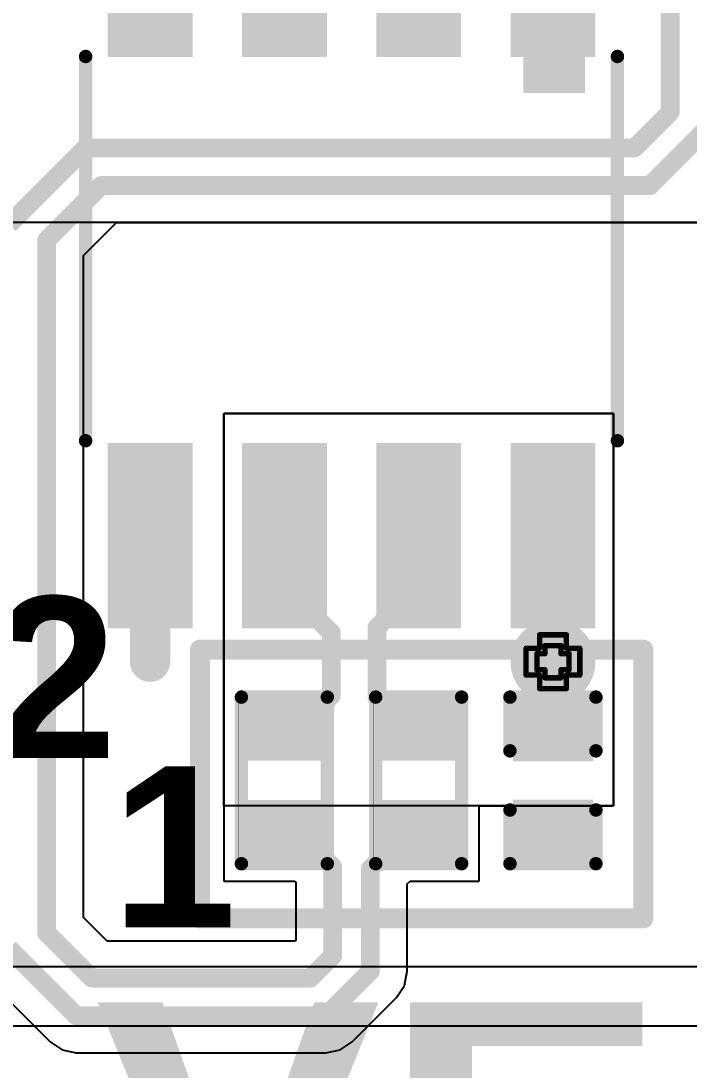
# Model space of a CAD drawing. Header units: inches. Extents: x -5 to 5258, y -4 to 5281.
# Drawn here: x 54.57 to 60.88, y 16.35 to 26.26 of the extents above; entities that cross this region are included whole.
import ezdxf

# ---------------------------------------------------------------- set-up
doc = ezdxf.new("R2010")
doc.units = ezdxf.units.IN
for name, color, linetype in [('Bottom Layer', 5, 'Continuous'), ('Bottom Solder', 6, 'Continuous'), ('Drill Drawing', 1, 'Continuous'), ('Top Layer', 1, 'Continuous'), ('Top Overlay', 2, 'Continuous'), ('Top Paste', 8, 'Continuous'), ('Top Solder', 216, 'Continuous'), ('Via Holes', 16, 'Continuous')]:
    doc.layers.add(name, color=color, linetype=linetype)
doc.styles.add('Arial Black_Bold', font='', dxfattribs={"height": 0.2})
doc.styles.add('Arial_Bold', font='', dxfattribs={"height": 0.2})
doc.styles.get('Arial Black_Bold').set_extended_font_data('Arial Black', bold=True)
doc.styles.get('Arial_Bold').set_extended_font_data('Arial', bold=True)

# ---------------------------------------------------------------- blocks, each defined once
blk = doc.blocks.new('SOIC_8_0_154___3_90___W______10')
at = {"layer": 'Top Layer'}
for points in [[(-3.474999399999999, 1.6050006), (-3.474999399999999, 2.2049994), (-1.92499996, 2.2049994), (-1.92499996, 1.6050006)], [(1.92499996, 1.6050006), (1.92499996, 2.2049994), (3.474999399999999, 2.2049994), (3.474999399999999, 1.6050006)], [(-3.474999399999999, 0.3350005999999998), (-3.474999399999999, 0.9349993999999998), (-1.92499996, 0.9349994), (-1.92499996, 0.3350006000000001)], [(1.92499996, 0.3350005999999998), (1.92499996, 0.9349993999999998), (3.474999399999999, 0.9349994), (3.474999399999999, 0.3350006000000001)], [(-3.474999399999999, -0.9349994), (-3.474999399999999, -0.3350006000000001), (-1.92499996, -0.3350005999999998), (-1.92499996, -0.9349993999999998)], [(1.92499996, -0.9349994), (1.92499996, -0.3350006000000001), (3.474999399999999, -0.3350005999999998), (3.474999399999999, -0.9349993999999998)], [(-3.474999399999999, -2.2049994), (-3.474999399999999, -1.6050006), (-1.92499996, -1.6050006), (-1.92499996, -2.2049994)], [(1.92499996, -2.2049994), (1.92499996, -1.6050006), (3.474999399999999, -1.6050006), (3.474999399999999, -2.2049994)]]:
    blk.add_hatch(color=1, dxfattribs=at).paths.add_polyline_path(points)
at = {"layer": 'Top Overlay'}
blk.add_hatch(color=2, dxfattribs=at).paths.add_polyline_path([(-1.83820816, 1.62498024), (-1.48260816, 1.62498024), (-1.48260816, 2.20918024), (-1.83820816, 2.20918024)])
at = {"layer": 'Top Paste'}
for points in [[(-3.474999399999999, 1.6050006), (-3.474999399999999, 2.2049994), (-1.92499996, 2.2049994), (-1.92499996, 1.6050006)], [(1.92499996, 1.6050006), (1.92499996, 2.2049994), (3.474999399999999, 2.2049994), (3.474999399999999, 1.6050006)], [(-3.474999399999999, 0.3350005999999998), (-3.474999399999999, 0.9349993999999998), (-1.92499996, 0.9349994), (-1.92499996, 0.3350006000000001)], [(1.92499996, 0.3350005999999998), (1.92499996, 0.9349993999999998), (3.474999399999999, 0.9349994), (3.474999399999999, 0.3350006000000001)], [(-3.474999399999999, -0.9349994), (-3.474999399999999, -0.3350006000000001), (-1.92499996, -0.3350005999999998), (-1.92499996, -0.9349993999999998)], [(1.92499996, -0.9349994), (1.92499996, -0.3350006000000001), (3.474999399999999, -0.3350005999999998), (3.474999399999999, -0.9349993999999998)], [(-3.474999399999999, -2.2049994), (-3.474999399999999, -1.6050006), (-1.92499996, -1.6050006), (-1.92499996, -2.2049994)], [(1.92499996, -2.2049994), (1.92499996, -1.6050006), (3.474999399999999, -1.6050006), (3.474999399999999, -2.2049994)]]:
    blk.add_hatch(color=8, dxfattribs=at).paths.add_polyline_path(points)
at = {"layer": 'Top Solder'}
for points in [[(-3.5765994, 1.5034006), (-3.5765994, 2.3065994), (-1.82339996, 2.3065994), (-1.82339996, 1.5034006)], [(1.82339996, 1.5034006), (1.82339996, 2.3065994), (3.5765994, 2.3065994), (3.5765994, 1.5034006)], [(-3.5765994, 0.2334005999999998), (-3.5765994, 1.0365994), (-1.82339996, 1.0365994), (-1.82339996, 0.2334006000000002)], [(1.82339996, 0.2334005999999998), (1.82339996, 1.0365994), (3.5765994, 1.0365994), (3.5765994, 0.2334006000000002)], [(-3.5765994, -1.0365994), (-3.5765994, -0.2334006000000002), (-1.82339996, -0.2334005999999998), (-1.82339996, -1.0365994)], [(1.82339996, -1.0365994), (1.82339996, -0.2334006000000002), (3.5765994, -0.2334005999999998), (3.5765994, -1.0365994)], [(-3.5765994, -2.3065994), (-3.5765994, -1.5034006), (-1.82339996, -1.5034006), (-1.82339996, -2.3065994)], [(1.82339996, -2.3065994), (1.82339996, -1.5034006), (3.5765994, -1.5034006), (3.5765994, -2.3065994)]]:
    blk.add_hatch(color=216, dxfattribs=at).paths.add_polyline_path(points)
at = {"layer": 'Top Overlay', "const_width": 0.127}
for points in [[(1.8034, 2.5146), (-1.8288, 2.5146)], [(-3.66700054, 1.9304), (-3.79400308, 2.0574)], [(-3.79400054, 1.8034), (-3.79400308, 2.0574)], [(-3.79400054, 1.8034), (-3.66700054, 1.9304)], [(1.8034, -2.5146), (-1.8288, -2.5146)]]:
    blk.add_lwpolyline(points, dxfattribs=at)
at = {"layer": 'Top Overlay', "const_width": 0.0635}
for points in [[(-1.86055, 2.5146, 1), (-1.79705, 2.5146, 1)], [(1.77165, 2.5146, 1), (1.83515, 2.5146, 1)], [(-3.82575308, 2.0574, 1), (-3.76225308, 2.0574, 1)], [(-3.82575308, 2.0574, 1), (-3.76225308, 2.0574, 1)], [(-3.69875054, 1.9304, 1), (-3.63525054, 1.9304, 1)], [(-3.69875054, 1.9304, 1), (-3.63525054, 1.9304, 1)], [(-3.82575054, 1.8034, 1), (-3.76225054, 1.8034, 1)], [(-3.82575054, 1.8034, 1), (-3.76225054, 1.8034, 1)], [(-1.86055, -2.5146, 1), (-1.79705, -2.5146, 1)], [(1.77165, -2.5146, 1), (1.83515, -2.5146, 1)]]:
    blk.add_lwpolyline(points, format="xyb", close=True, dxfattribs=at)
blk = doc.blocks.new('R___0402_70')
at = {"layer": 'Top Layer'}
for points in [[(-0.6985, -0.3175), (-0.6985, 0.3174999999999999), (-0.2413000000000001, 0.3175), (-0.2412999999999999, -0.3174999999999999)], [(0.2413000000000001, -0.3175), (0.2412999999999999, 0.3174999999999999), (0.6985, 0.3175), (0.6985, -0.3174999999999999)]]:
    blk.add_hatch(color=1, dxfattribs=at).paths.add_polyline_path(points)
at = {"layer": 'Top Paste'}
for points in [[(-0.6985, -0.3175), (-0.6985, 0.3174999999999999), (-0.2413000000000001, 0.3175), (-0.2412999999999999, -0.3174999999999999)], [(0.2413000000000001, -0.3175), (0.2412999999999999, 0.3174999999999999), (0.6985, 0.3175), (0.6985, -0.3174999999999999)]]:
    blk.add_hatch(color=8, dxfattribs=at).paths.add_polyline_path(points)
at = {"layer": 'Top Solder'}
for points in [[(-0.75350116, -0.3725011600000001), (-0.75350116, 0.3725011599999999), (-0.18629884, 0.3725011600000001), (-0.1862988399999999, -0.3725011599999999)], [(0.18629884, -0.3725011600000001), (0.1862988399999999, 0.3725011599999999), (0.75350116, 0.3725011600000001), (0.75350116, -0.3725011599999999)]]:
    blk.add_hatch(color=216, dxfattribs=at).paths.add_polyline_path(points)
at = {"layer": 'Top Overlay'}
for points, const_width in [([(0.7874, 0.4064), (-0.7874, 0.4064)], 0.127), ([(-0.7874, -0.4064), (-0.7874, 0.4064)], 0.127), ([(0.7874, -0.4064), (0.7874, 0.4064)], 0.127), ([(0.7874, -0.4064), (-0.7874, -0.4064)], 0.127), ([(0.8128, -0.4318), (-0.8128, -0.4318)], 0.0032258)]:
    blk.add_lwpolyline(points, dxfattribs=dict(at, const_width=const_width))
for points, const_width in [([(-0.8191499999999999, 0.4064, 1), (-0.7556499999999999, 0.4064, 1)], 0.0635), ([(-0.8191499999999999, 0.4064, 1), (-0.7556499999999999, 0.4064, 1)], 0.0635), ([(0.7556499999999999, 0.4064, 1), (0.8191499999999999, 0.4064, 1)], 0.0635), ([(0.7556499999999999, 0.4064, 1), (0.8191499999999999, 0.4064, 1)], 0.0635), ([(-0.8191499999999999, -0.4064, 1), (-0.7556499999999999, -0.4064, 1)], 0.0635), ([(-0.8191499999999999, -0.4064, 1), (-0.7556499999999999, -0.4064, 1)], 0.0635), ([(0.7556499999999999, -0.4064, 1), (0.8191499999999999, -0.4064, 1)], 0.0635), ([(0.7556499999999999, -0.4064, 1), (0.8191499999999999, -0.4064, 1)], 0.0635), ([(-0.81360518, -0.4318, 1), (-0.8119948199999999, -0.4318, 1)], 0.0016129), ([(0.8119948199999999, -0.4318, 1), (0.81360518, -0.4318, 1)], 0.0016129)]:
    blk.add_lwpolyline(points, format="xyb", close=True, dxfattribs=dict(at, const_width=const_width))
blk = doc.blocks.new('R___0402_71')
at = {"layer": 'Top Layer'}
for points in [[(-0.6985, -0.3175), (-0.6985, 0.3174999999999999), (-0.2413000000000001, 0.3175), (-0.2412999999999999, -0.3174999999999999)], [(0.2413000000000001, -0.3175), (0.2412999999999999, 0.3174999999999999), (0.6985, 0.3175), (0.6985, -0.3174999999999999)]]:
    blk.add_hatch(color=1, dxfattribs=at).paths.add_polyline_path(points)
at = {"layer": 'Top Paste'}
for points in [[(-0.6985, -0.3175), (-0.6985, 0.3174999999999999), (-0.2413000000000001, 0.3175), (-0.2412999999999999, -0.3174999999999999)], [(0.2413000000000001, -0.3175), (0.2412999999999999, 0.3174999999999999), (0.6985, 0.3175), (0.6985, -0.3174999999999999)]]:
    blk.add_hatch(color=8, dxfattribs=at).paths.add_polyline_path(points)
at = {"layer": 'Top Solder'}
for points in [[(-0.75350116, -0.3725011600000001), (-0.75350116, 0.3725011599999999), (-0.18629884, 0.3725011600000001), (-0.1862988399999999, -0.3725011599999999)], [(0.18629884, -0.3725011600000001), (0.1862988399999999, 0.3725011599999999), (0.75350116, 0.3725011600000001), (0.75350116, -0.3725011599999999)]]:
    blk.add_hatch(color=216, dxfattribs=at).paths.add_polyline_path(points)
at = {"layer": 'Top Overlay'}
for points, const_width in [([(0.7874, 0.4064), (-0.7874, 0.4064)], 0.127), ([(-0.7874, -0.4064), (-0.7874, 0.4064)], 0.127), ([(0.7874, -0.4064), (0.7874, 0.4064)], 0.127), ([(0.7874, -0.4064), (-0.7874, -0.4064)], 0.127), ([(0.8128, -0.4318), (-0.8128, -0.4318)], 0.0032258)]:
    blk.add_lwpolyline(points, dxfattribs=dict(at, const_width=const_width))
for points, const_width in [([(-0.8191499999999999, 0.4064, 1), (-0.7556499999999999, 0.4064, 1)], 0.0635), ([(-0.8191499999999999, 0.4064, 1), (-0.7556499999999999, 0.4064, 1)], 0.0635), ([(0.7556499999999999, 0.4064, 1), (0.8191499999999999, 0.4064, 1)], 0.0635), ([(0.7556499999999999, 0.4064, 1), (0.8191499999999999, 0.4064, 1)], 0.0635), ([(-0.8191499999999999, -0.4064, 1), (-0.7556499999999999, -0.4064, 1)], 0.0635), ([(-0.8191499999999999, -0.4064, 1), (-0.7556499999999999, -0.4064, 1)], 0.0635), ([(0.7556499999999999, -0.4064, 1), (0.8191499999999999, -0.4064, 1)], 0.0635), ([(0.7556499999999999, -0.4064, 1), (0.8191499999999999, -0.4064, 1)], 0.0635), ([(-0.81360518, -0.4318, 1), (-0.8119948199999999, -0.4318, 1)], 0.0016129), ([(0.8119948199999999, -0.4318, 1), (0.81360518, -0.4318, 1)], 0.0016129)]:
    blk.add_lwpolyline(points, format="xyb", close=True, dxfattribs=dict(at, const_width=const_width))
blk = doc.blocks.new('C___0402_150')
at = {"layer": 'Top Layer'}
for points in [[(-0.6985, -0.3175), (-0.6985, 0.3175), (-0.2412999999999999, 0.3175), (-0.2413, -0.3175)], [(0.2412999999999999, -0.3175), (0.2413, 0.3175), (0.6985, 0.3175), (0.6985, -0.3175)]]:
    blk.add_hatch(color=1, dxfattribs=at).paths.add_polyline_path(points)
at = {"layer": 'Top Paste'}
for points in [[(-0.6985, -0.3175), (-0.6985, 0.3175), (-0.2412999999999999, 0.3175), (-0.2413, -0.3175)], [(0.2412999999999999, -0.3175), (0.2413, 0.3175), (0.6985, 0.3175), (0.6985, -0.3175)]]:
    blk.add_hatch(color=8, dxfattribs=at).paths.add_polyline_path(points)
at = {"layer": 'Top Solder'}
for points in [[(-0.7584998799999999, -0.37749988), (-0.7584998799999999, 0.37749988), (-0.18130012, 0.37749988), (-0.18130012, -0.37749988)], [(0.18130012, -0.37749988), (0.18130012, 0.37749988), (0.7584998799999999, 0.37749988), (0.7584998799999999, -0.37749988)]]:
    blk.add_hatch(color=216, dxfattribs=at).paths.add_polyline_path(points)
at = {"layer": 'Top Overlay', "const_width": 0.127}
for points in [[(-0.7874, 0.4064), (-0.7874, -0.4064)], [(-0.7874, 0.4064), (-0.2794, 0.4064)], [(0.2794, 0.4064), (0.7874, 0.4064)], [(0.7874, 0.4064), (0.7874, -0.4064)], [(-0.7874, -0.4064), (-0.2794, -0.4064)], [(0.2794, -0.4064), (0.7874, -0.4064)]]:
    blk.add_lwpolyline(points, dxfattribs=at)
at = {"layer": 'Top Overlay', "const_width": 0.0635}
for points in [[(-0.8191499999999999, 0.4064, 1), (-0.7556499999999999, 0.4064, 1)], [(-0.8191499999999999, 0.4064, 1), (-0.7556499999999999, 0.4064, 1)], [(-0.31115, 0.4064, 1), (-0.24765, 0.4064, 1)], [(0.24765, 0.4064, 1), (0.31115, 0.4064, 1)], [(0.7556499999999999, 0.4064, 1), (0.8191499999999999, 0.4064, 1)], [(0.7556499999999999, 0.4064, 1), (0.8191499999999999, 0.4064, 1)], [(-0.8191499999999999, -0.4064, 1), (-0.7556499999999999, -0.4064, 1)], [(-0.8191499999999999, -0.4064, 1), (-0.7556499999999999, -0.4064, 1)], [(-0.31115, -0.4064, 1), (-0.24765, -0.4064, 1)], [(0.24765, -0.4064, 1), (0.31115, -0.4064, 1)], [(0.7556499999999999, -0.4064, 1), (0.8191499999999999, -0.4064, 1)], [(0.7556499999999999, -0.4064, 1), (0.8191499999999999, -0.4064, 1)]]:
    blk.add_lwpolyline(points, format="xyb", close=True, dxfattribs=at)

msp = doc.modelspace()

# ---------------------------------------------------------------- hatches: boundary and pattern name
at = {"layer": 'Bottom Layer'}
h = msp.add_hatch(color=5, dxfattribs=at)
edge = h.paths.add_edge_path()
edge.add_arc((59.5981663, 20.20633246), 0.2999994, 0, 360)
at = {"layer": 'Bottom Solder'}
h = msp.add_hatch(color=6, dxfattribs=at)
edge = h.paths.add_edge_path()
edge.add_arc((59.5981663, 20.20633246), 0.4015993999999999, 0, 360)
at = {"layer": 'Top Layer'}
h = msp.add_hatch(color=1, dxfattribs=at)
edge = h.paths.add_edge_path()
edge.add_arc((59.5981663, 20.20633246), 0.2999994, 0, 360)
at = {"layer": 'Top Solder'}
h = msp.add_hatch(color=216, dxfattribs=at)
edge = h.paths.add_edge_path()
edge.add_arc((59.5981663, 20.20633246), 0.4015993999999999, 0, 360)
at = {"layer": 'Via Holes'}
h = msp.add_hatch(color=7, dxfattribs=at)
edge = h.paths.add_edge_path()
edge.add_arc((59.5981663, 20.20633246), 0.1499997, 0, 360)

# ---------------------------------------------------------------- linework, layer by layer
at = {"layer": 'Bottom Layer'}
for p, q in [((62.8396, 17.3228), (52.02141487999999, 17.3228)), ((12.16703942, 16.764), (63.373, 16.764))]:
    msp.add_line(p, q, dxfattribs=at)
at = {"layer": 'Drill Drawing', "const_width": 0.0508}
for points in [[(59.4711663, 20.33333246), (59.4711663, 20.46033246)], [(59.4711663, 20.46033246), (59.7251663, 20.46033246)], [(59.7251663, 20.33333246), (59.7251663, 20.46033246)], [(59.34416629999999, 20.07933246), (59.34416629999999, 20.33333246)], [(59.34416629999999, 20.33333246), (59.4711663, 20.33333246)], [(59.5219663, 20.28253246), (59.5219663, 20.35873246)], [(59.5219663, 20.35873246), (59.6743663, 20.35873246)], [(59.6743663, 20.28253246), (59.6743663, 20.35873246)], [(59.7251663, 20.33333246), (59.85216629999999, 20.33333246)], [(59.85216629999999, 20.07933246), (59.85216629999999, 20.33333246)], [(59.4457663, 20.13013246), (59.4457663, 20.28253246)], [(59.4457663, 20.28253246), (59.5219663, 20.28253246)], [(59.6743663, 20.28253246), (59.7505663, 20.28253246)], [(59.7505663, 20.13013246), (59.7505663, 20.28253246)], [(59.4457663, 20.13013246), (59.5219663, 20.13013246)], [(59.5219663, 20.05393246), (59.5219663, 20.13013246)], [(59.6743663, 20.13013246), (59.7505663, 20.13013246)], [(59.6743663, 20.05393246), (59.6743663, 20.13013246)], [(59.34416629999999, 20.07933246), (59.4711663, 20.07933246)], [(59.4711663, 19.95233246), (59.4711663, 20.07933246)], [(59.5219663, 20.05393246), (59.6743663, 20.05393246)], [(59.7251663, 20.07933246), (59.85216629999999, 20.07933246)], [(59.7251663, 19.95233246), (59.7251663, 20.07933246)], [(59.4711663, 19.95233246), (59.7251663, 19.95233246)]]:
    msp.add_lwpolyline(points, dxfattribs=at)
at = {"layer": 'Drill Drawing', "const_width": 0.0254}
for points in [[(59.4584663, 20.46033246, 1), (59.4838663, 20.46033246, 1)], [(59.4584663, 20.46033246, 1), (59.4838663, 20.46033246, 1)], [(59.7124663, 20.46033246, 1), (59.7378663, 20.46033246, 1)], [(59.7124663, 20.46033246, 1), (59.7378663, 20.46033246, 1)], [(59.3314663, 20.33333246, 1), (59.3568663, 20.33333246, 1)], [(59.3314663, 20.33333246, 1), (59.3568663, 20.33333246, 1)], [(59.4584663, 20.33333246, 1), (59.4838663, 20.33333246, 1)], [(59.4584663, 20.33333246, 1), (59.4838663, 20.33333246, 1)], [(59.50926629999999, 20.35873246, 1), (59.5346663, 20.35873246, 1)], [(59.50926629999999, 20.35873246, 1), (59.5346663, 20.35873246, 1)], [(59.6616663, 20.35873246, 1), (59.6870663, 20.35873246, 1)], [(59.6616663, 20.35873246, 1), (59.6870663, 20.35873246, 1)], [(59.7124663, 20.33333246, 1), (59.7378663, 20.33333246, 1)], [(59.7124663, 20.33333246, 1), (59.7378663, 20.33333246, 1)], [(59.8394663, 20.33333246, 1), (59.8648663, 20.33333246, 1)], [(59.8394663, 20.33333246, 1), (59.8648663, 20.33333246, 1)], [(59.4330663, 20.28253246, 1), (59.4584663, 20.28253246, 1)], [(59.4330663, 20.28253246, 1), (59.4584663, 20.28253246, 1)], [(59.50926629999999, 20.28253246, 1), (59.5346663, 20.28253246, 1)], [(59.50926629999999, 20.28253246, 1), (59.5346663, 20.28253246, 1)], [(59.6616663, 20.28253246, 1), (59.6870663, 20.28253246, 1)], [(59.6616663, 20.28253246, 1), (59.6870663, 20.28253246, 1)], [(59.7378663, 20.28253246, 1), (59.7632663, 20.28253246, 1)], [(59.7378663, 20.28253246, 1), (59.7632663, 20.28253246, 1)], [(59.4330663, 20.13013246, 1), (59.4584663, 20.13013246, 1)], [(59.4330663, 20.13013246, 1), (59.4584663, 20.13013246, 1)], [(59.50926629999999, 20.13013246, 1), (59.5346663, 20.13013246, 1)], [(59.50926629999999, 20.13013246, 1), (59.5346663, 20.13013246, 1)], [(59.6616663, 20.13013246, 1), (59.6870663, 20.13013246, 1)], [(59.6616663, 20.13013246, 1), (59.6870663, 20.13013246, 1)], [(59.7378663, 20.13013246, 1), (59.7632663, 20.13013246, 1)], [(59.7378663, 20.13013246, 1), (59.7632663, 20.13013246, 1)], [(59.3314663, 20.07933246, 1), (59.3568663, 20.07933246, 1)], [(59.3314663, 20.07933246, 1), (59.3568663, 20.07933246, 1)], [(59.4584663, 20.07933246, 1), (59.4838663, 20.07933246, 1)], [(59.4584663, 20.07933246, 1), (59.4838663, 20.07933246, 1)], [(59.50926629999999, 20.05393246, 1), (59.5346663, 20.05393246, 1)], [(59.50926629999999, 20.05393246, 1), (59.5346663, 20.05393246, 1)], [(59.6616663, 20.05393246, 1), (59.6870663, 20.05393246, 1)], [(59.6616663, 20.05393246, 1), (59.6870663, 20.05393246, 1)], [(59.7124663, 20.07933246, 1), (59.7378663, 20.07933246, 1)], [(59.7124663, 20.07933246, 1), (59.7378663, 20.07933246, 1)], [(59.8394663, 20.07933246, 1), (59.8648663, 20.07933246, 1)], [(59.8394663, 20.07933246, 1), (59.8648663, 20.07933246, 1)], [(59.4584663, 19.95233246, 1), (59.4838663, 19.95233246, 1)], [(59.4584663, 19.95233246, 1), (59.4838663, 19.95233246, 1)], [(59.7124663, 19.95233246, 1), (59.7378663, 19.95233246, 1)], [(59.7124663, 19.95233246, 1), (59.7378663, 19.95233246, 1)]]:
    msp.add_lwpolyline(points, format="xyb", close=True, dxfattribs=at)
at = {"layer": 'Top Layer'}
for p, q in [((61.75785717999999, 24.35733), (54.10445872, 24.35733)), ((55.15929532, 24.0454815), (55.47114381999999, 24.35733)), ((55.47114381999999, 24.35733), (61.50650893999999, 24.35733)), ((55.15929532, 17.78791972), (55.15929532, 24.0454815)), ((56.48670694, 18.84288078), (56.48670694, 22.55115632)), ((56.48670694, 22.55115632), (60.16954438, 22.55115632)), ((60.16954438, 22.55115632), (56.48670694, 22.55115632)), ((56.48670694, 22.55115632), (56.48670694, 18.84288078)), ((60.16954438, 22.55115632), (60.16954438, 18.84288078)), ((60.16954438, 20.03668078), (60.16954438, 22.55115632)), ((60.16954438, 18.84288078), (60.16954438, 20.03668078)), ((60.16954438, 18.84288078), (56.48670694, 18.84288078)), ((56.48670694, 18.84288078), (56.48670694, 18.13147758)), ((58.89970693999999, 18.13147758), (58.89970693999999, 18.84288078)), ((58.89970693999999, 18.84288078), (60.16954438, 18.84288078)), ((56.48670694, 18.13147758), (57.15601726, 18.13147758)), ((57.15601726, 18.13147758), (57.16578864, 18.1217062)), ((57.16578864, 18.1217062), (57.16578864, 17.57177334)), ((58.22062523999999, 18.10506412), (58.2470387, 18.13147758)), ((58.22062523999999, 17.27967842), (58.22062523999999, 18.10506412)), ((58.2470387, 18.13147758), (58.89970693999999, 18.13147758)), ((55.38216, 17.5650525), (55.15929532, 17.78791972)), ((57.15906525999999, 17.5650525), (55.38216, 17.5650525)), ((57.16578864, 17.57177334), (57.15906525999999, 17.5650525)), ((58.19401112, 17.14587376), (58.22062778, 17.27966572)), ((58.22062778, 17.27966572), (58.22062523999999, 17.27967842)), ((58.11822513999999, 17.03244752), (58.19401112, 17.14587376)), ((54.41517438, 17.0402758), (54.63451354, 16.82093918)), ((57.69839362, 16.612616), (58.11821751999999, 17.03244244)), ((58.11821751999999, 17.03244244), (58.11822513999999, 17.03244752)), ((54.63451354, 16.82093918), (54.6345237, 16.82092394)), ((54.6345237, 16.82092394), (54.84283163999999, 16.612616)), ((54.84283163999999, 16.612616), (54.95625534, 16.53683002)), ((57.58496991999999, 16.53683002), (57.69839362, 16.612616)), ((54.95625534, 16.53683002), (55.09004984, 16.5102159)), ((55.09004984, 16.5102159), (57.45117542, 16.5102159)), ((57.45117542, 16.5102159), (57.58496991999999, 16.53683002))]:
    msp.add_line(p, q, dxfattribs=at)
for points, const_width in [([(60.70698805999999, 25.40068834), (60.70698805999999, 26.99744156)], 0.1778), ([(60.36884802, 25.0625483), (60.70698805999999, 25.40068834)], 0.1778), ([(60.51614262, 24.70695084), (61.06258806, 25.25339628)], 0.1778), ([(54.45407702, 24.33759166), (55.17903365999999, 25.0625483)], 0.1778), ([(55.17903365999999, 25.0625483), (60.36884802, 25.0625483)], 0.1778), ([(54.80967702, 24.1902996), (55.32632572, 24.7069483)], 0.1778), ([(55.32632572, 24.7069483), (60.51614262, 24.7069483)], 0.1778), ([(60.51614262, 24.7069483), (60.51614262, 24.70695084)], 0.1778), ([(54.80967702, 17.64309908), (54.80967702, 24.1902996)], 0.1778), ([(55.7881536, 20.20635024), (55.7881536, 21.39832398)], 0.3809999999999999), ([(59.5981536, 21.39832398), (59.59815868, 21.3983189)], 0.3809999999999999), ([(59.59815868, 20.20634516), (59.59815868, 21.3983189)], 0.3809999999999999), ([(57.05815868, 20.92331858), (57.05815868, 21.39832398)], 0.1778), ([(58.32815867999999, 20.92332112), (58.32815867999999, 21.39832144)], 0.1778), ([(57.05815868, 20.92331858), (57.26925299999999, 20.71222426)], 0.1778), ([(58.11705419999999, 20.71222426), (58.32815106, 20.92332112)], 0.1778), ([(58.32815106, 20.92332112), (58.32815867999999, 20.92332112)], 0.1778), ([(57.26925299999999, 20.71222426), (57.26925808, 20.71222426)], 0.1778), ([(57.26925808, 20.71222426), (57.50291014, 20.4785722)], 0.1778), ([(57.93471013999999, 20.52987258), (58.11705419999999, 20.71221664)], 0.1778), ([(58.11705419999999, 20.71221664), (58.11705419999999, 20.71222426)], 0.1778), ([(57.50291014, 19.88714082), (57.50291014, 20.4785722)], 0.1778), ([(57.93471013999999, 19.86646522), (57.93471013999999, 20.52987258)], 0.1778), ([(59.59810534, 20.2062715), (59.5981663, 20.20633246)], 0.3809999999999999), ([(59.59810534, 19.55403506), (59.59810534, 20.2062715)], 0.3809999999999999), ([(59.59815613999999, 20.20634262), (59.59815868, 20.20634516)], 0.3809999999999999), ([(57.30934689999999, 19.69357758), (57.50291014, 19.88714082)], 0.1778), ([(57.93471013999999, 19.86646522), (58.09954344, 19.70163192)], 0.1778), ([(57.05815868, 19.55397918), (57.19775708, 19.69357758)], 0.1778), ([(57.19775708, 19.69357758), (57.30934689999999, 19.69357758)], 0.1778), ([(59.59810534, 19.55403506), (59.59815868, 19.55398172)], 0.3809999999999999), ([(57.05820694, 18.61407758), (57.19790694, 18.47437758)], 0.1778), ([(58.18850693999999, 18.47437758), (58.32820693999999, 18.61407758)], 0.1778), ([(57.19790694, 18.47437758), (57.30755366, 18.47437758)], 0.1778), ([(57.30755366, 18.47437758), (57.51540693999999, 18.2665243)], 0.1778), ([(57.87100694, 18.24988222), (58.0955023, 18.47437758)], 0.1778), ([(58.0955023, 18.47437758), (58.18850693999999, 18.47437758)], 0.1778), ([(57.51540693999999, 17.42695778), (57.51540693999999, 18.2665243)], 0.1778), ([(57.87100694, 17.27966572), (57.87100694, 18.24988222)], 0.1778), ([(54.80967702, 17.64309908), (54.80967955999999, 17.64309908)], 0.1778), ([(54.80967955999999, 17.64309908), (55.2373419, 17.21543674)], 0.1778), ([(54.45407702, 17.49580702), (54.66238496, 17.28749908)], 0.1778), ([(57.30388336, 17.2154342), (57.51540693999999, 17.42695778)], 0.1778), ([(54.66238496, 17.28749908), (54.66238749999999, 17.28749908)], 0.1778), ([(54.66238749999999, 17.28749908), (54.8817419, 17.06814468)], 0.1778), ([(57.45117542, 16.8598342), (57.87100694, 17.27966572)], 0.1778), ([(55.2373419, 17.2154342), (55.2373419, 17.21543674)], 0.1778), ([(55.2373419, 17.2154342), (57.30388336, 17.2154342)], 0.1778), ([(54.8817419, 17.06814214), (54.8817419, 17.06814468)], 0.1778), ([(54.8817419, 17.06814214), (55.09004984, 16.8598342)], 0.1778), ([(55.09004984, 16.8598342), (57.45117542, 16.8598342)], 0.1778)]:
    msp.add_lwpolyline(points, dxfattribs=dict(at, const_width=const_width))
for points, const_width in [([(60.66253806, 25.40068834, 1), (60.75143805999999, 25.40068834, 1)], 0.0889), ([(60.66253806, 25.40068834, 1), (60.75143805999999, 25.40068834, 1)], 0.0889), ([(55.13458366, 25.0625483, 1), (55.22348366, 25.0625483, 1)], 0.0889), ([(55.13458366, 25.0625483, 1), (55.22348366, 25.0625483, 1)], 0.0889), ([(60.32439802, 25.0625483, 1), (60.41329802, 25.0625483, 1)], 0.0889), ([(60.32439802, 25.0625483, 1), (60.41329802, 25.0625483, 1)], 0.0889), ([(55.28187572, 24.7069483, 1), (55.37077572, 24.7069483, 1)], 0.0889), ([(55.28187572, 24.7069483, 1), (55.37077572, 24.7069483, 1)], 0.0889), ([(60.47169261999999, 24.70695084, 1), (60.56059262, 24.70695084, 1)], 0.0889), ([(60.47169261999999, 24.70695084, 1), (60.56059262, 24.70695084, 1)], 0.0889), ([(60.47169261999999, 24.7069483, 1), (60.56059262, 24.7069483, 1)], 0.0889), ([(60.47169261999999, 24.7069483, 1), (60.56059262, 24.7069483, 1)], 0.0889), ([(54.76522702, 24.1902996, 1), (54.85412701999999, 24.1902996, 1)], 0.0889), ([(54.76522702, 24.1902996, 1), (54.85412701999999, 24.1902996, 1)], 0.0889), ([(55.69290359999999, 21.39832398, 1), (55.88340359999999, 21.39832398, 1)], 0.1905), ([(59.5029036, 21.39832398, 1), (59.6934036, 21.39832398, 1)], 0.1905), ([(59.50290868, 21.3983189, 1), (59.69340867999999, 21.3983189, 1)], 0.1905), ([(59.50290868, 21.3983189, 1), (59.69340867999999, 21.3983189, 1)], 0.1905), ([(57.01370868, 21.39832398, 1), (57.10260868, 21.39832398, 1)], 0.0889), ([(58.28370868, 21.39832144, 1), (58.37260867999999, 21.39832144, 1)], 0.0889), ([(57.01370868, 20.92331858, 1), (57.10260868, 20.92331858, 1)], 0.0889), ([(57.01370868, 20.92331858, 1), (57.10260868, 20.92331858, 1)], 0.0889), ([(58.28370106, 20.92332112, 1), (58.37260105999999, 20.92332112, 1)], 0.0889), ([(58.28370106, 20.92332112, 1), (58.37260105999999, 20.92332112, 1)], 0.0889), ([(58.28370868, 20.92332112, 1), (58.37260867999999, 20.92332112, 1)], 0.0889), ([(58.28370868, 20.92332112, 1), (58.37260867999999, 20.92332112, 1)], 0.0889), ([(57.22480299999999, 20.71222426, 1), (57.31370299999999, 20.71222426, 1)], 0.0889), ([(57.22480299999999, 20.71222426, 1), (57.31370299999999, 20.71222426, 1)], 0.0889), ([(57.22480808, 20.71222426, 1), (57.31370808, 20.71222426, 1)], 0.0889), ([(57.22480808, 20.71222426, 1), (57.31370808, 20.71222426, 1)], 0.0889), ([(58.07260419999999, 20.71222426, 1), (58.1615042, 20.71222426, 1)], 0.0889), ([(58.07260419999999, 20.71222426, 1), (58.1615042, 20.71222426, 1)], 0.0889), ([(58.07260419999999, 20.71221664, 1), (58.1615042, 20.71221664, 1)], 0.0889), ([(58.07260419999999, 20.71221664, 1), (58.1615042, 20.71221664, 1)], 0.0889), ([(57.45846014, 20.4785722, 1), (57.54736013999999, 20.4785722, 1)], 0.0889), ([(57.45846014, 20.4785722, 1), (57.54736013999999, 20.4785722, 1)], 0.0889), ([(57.89026014, 20.52987258, 1), (57.97916014, 20.52987258, 1)], 0.0889), ([(57.89026014, 20.52987258, 1), (57.97916014, 20.52987258, 1)], 0.0889), ([(55.69290359999999, 20.20635024, 1), (55.88340359999999, 20.20635024, 1)], 0.1905), ([(59.50285534, 20.2062715, 1), (59.69335534, 20.2062715, 1)], 0.1905), ([(59.50285534, 20.2062715, 1), (59.69335534, 20.2062715, 1)], 0.1905), ([(59.50290614, 20.20634262, 1), (59.69340613999999, 20.20634262, 1)], 0.1905), ([(59.50290868, 20.20634516, 1), (59.69340867999999, 20.20634516, 1)], 0.1905), ([(59.50290868, 20.20634516, 1), (59.69340867999999, 20.20634516, 1)], 0.1905), ([(59.5029163, 20.20633246, 1), (59.69341629999999, 20.20633246, 1)], 0.1905), ([(57.45846014, 19.88714082, 1), (57.54736013999999, 19.88714082, 1)], 0.0889), ([(57.45846014, 19.88714082, 1), (57.54736013999999, 19.88714082, 1)], 0.0889), ([(57.89026014, 19.86646522, 1), (57.97916014, 19.86646522, 1)], 0.0889), ([(57.89026014, 19.86646522, 1), (57.97916014, 19.86646522, 1)], 0.0889), ([(57.15330708, 19.69357758, 1), (57.24220707999999, 19.69357758, 1)], 0.0889), ([(57.15330708, 19.69357758, 1), (57.24220707999999, 19.69357758, 1)], 0.0889), ([(57.2648969, 19.69357758, 1), (57.3537969, 19.69357758, 1)], 0.0889), ([(57.2648969, 19.69357758, 1), (57.3537969, 19.69357758, 1)], 0.0889), ([(58.05509344, 19.70163192, 1), (58.14399344, 19.70163192, 1)], 0.0889), ([(59.50285534, 19.55403506, 1), (59.69335534, 19.55403506, 1)], 0.1905), ([(59.50285534, 19.55403506, 1), (59.69335534, 19.55403506, 1)], 0.1905), ([(59.50290868, 19.55398172, 1), (59.69340867999999, 19.55398172, 1)], 0.1905), ([(57.01370868, 19.55397918, 1), (57.10260868, 19.55397918, 1)], 0.0889), ([(57.01375694, 18.61407758, 1), (57.10265694, 18.61407758, 1)], 0.0889), ([(58.28375694, 18.61407758, 1), (58.37265693999999, 18.61407758, 1)], 0.0889), ([(57.15345694000001, 18.47437758, 1), (57.24235694, 18.47437758, 1)], 0.0889), ([(57.15345694000001, 18.47437758, 1), (57.24235694, 18.47437758, 1)], 0.0889), ([(57.26310366, 18.47437758, 1), (57.35200365999999, 18.47437758, 1)], 0.0889), ([(57.26310366, 18.47437758, 1), (57.35200365999999, 18.47437758, 1)], 0.0889), ([(58.05105229999999, 18.47437758, 1), (58.1399523, 18.47437758, 1)], 0.0889), ([(58.05105229999999, 18.47437758, 1), (58.1399523, 18.47437758, 1)], 0.0889), ([(58.14405693999999, 18.47437758, 1), (58.23295694, 18.47437758, 1)], 0.0889), ([(58.14405693999999, 18.47437758, 1), (58.23295694, 18.47437758, 1)], 0.0889), ([(57.47095693999999, 18.2665243, 1), (57.55985694, 18.2665243, 1)], 0.0889), ([(57.47095693999999, 18.2665243, 1), (57.55985694, 18.2665243, 1)], 0.0889), ([(57.82655694, 18.24988222, 1), (57.91545694, 18.24988222, 1)], 0.0889), ([(57.82655694, 18.24988222, 1), (57.91545694, 18.24988222, 1)], 0.0889), ([(54.76522702, 17.64309908, 1), (54.85412701999999, 17.64309908, 1)], 0.0889), ([(54.76522702, 17.64309908, 1), (54.85412701999999, 17.64309908, 1)], 0.0889), ([(54.76522955999999, 17.64309908, 1), (54.85412956, 17.64309908, 1)], 0.0889), ([(54.76522955999999, 17.64309908, 1), (54.85412956, 17.64309908, 1)], 0.0889), ([(57.47095693999999, 17.42695778, 1), (57.55985694, 17.42695778, 1)], 0.0889), ([(57.47095693999999, 17.42695778, 1), (57.55985694, 17.42695778, 1)], 0.0889), ([(54.61793495999999, 17.28749908, 1), (54.70683496, 17.28749908, 1)], 0.0889), ([(54.61793495999999, 17.28749908, 1), (54.70683496, 17.28749908, 1)], 0.0889), ([(54.6179375, 17.28749908, 1), (54.70683749999999, 17.28749908, 1)], 0.0889), ([(54.6179375, 17.28749908, 1), (54.70683749999999, 17.28749908, 1)], 0.0889), ([(57.82655694, 17.27966572, 1), (57.91545694, 17.27966572, 1)], 0.0889), ([(57.82655694, 17.27966572, 1), (57.91545694, 17.27966572, 1)], 0.0889), ([(55.19289189999999, 17.21543674, 1), (55.28179189999999, 17.21543674, 1)], 0.0889), ([(55.19289189999999, 17.21543674, 1), (55.28179189999999, 17.21543674, 1)], 0.0889), ([(55.19289189999999, 17.2154342, 1), (55.28179189999999, 17.2154342, 1)], 0.0889), ([(55.19289189999999, 17.2154342, 1), (55.28179189999999, 17.2154342, 1)], 0.0889), ([(57.25943336, 17.2154342, 1), (57.34833336, 17.2154342, 1)], 0.0889), ([(57.25943336, 17.2154342, 1), (57.34833336, 17.2154342, 1)], 0.0889), ([(54.8372919, 17.06814468, 1), (54.9261919, 17.06814468, 1)], 0.0889), ([(54.8372919, 17.06814468, 1), (54.9261919, 17.06814468, 1)], 0.0889), ([(54.8372919, 17.06814214, 1), (54.9261919, 17.06814214, 1)], 0.0889), ([(54.8372919, 17.06814214, 1), (54.9261919, 17.06814214, 1)], 0.0889), ([(55.04559984, 16.8598342, 1), (55.13449984, 16.8598342, 1)], 0.0889), ([(55.04559984, 16.8598342, 1), (55.13449984, 16.8598342, 1)], 0.0889), ([(57.40672542, 16.8598342, 1), (57.49562542, 16.8598342, 1)], 0.0889), ([(57.40672542, 16.8598342, 1), (57.49562542, 16.8598342, 1)], 0.0889)]:
    msp.add_lwpolyline(points, format="xyb", close=True, dxfattribs=dict(at, const_width=const_width))
at = {"layer": 'Top Overlay', "const_width": 0.1905}
for points in [[(56.261, 20.32), (60.45199999999999, 20.32)], [(56.261, 17.78), (56.261, 20.32)], [(60.45199999999999, 17.78), (60.45199999999999, 20.32)], [(56.261, 17.78), (60.45199999999999, 17.78)]]:
    msp.add_lwpolyline(points, dxfattribs=at)
at = {"layer": 'Top Overlay', "const_width": 0.09525}
for points in [[(56.21337499999999, 20.32, 1), (56.30862499999999, 20.32, 1)], [(56.21337499999999, 20.32, 1), (56.30862499999999, 20.32, 1)], [(60.40437499999999, 20.32, 1), (60.49962499999999, 20.32, 1)], [(60.40437499999999, 20.32, 1), (60.49962499999999, 20.32, 1)], [(56.21337499999999, 17.78, 1), (56.30862499999999, 17.78, 1)], [(56.21337499999999, 17.78, 1), (56.30862499999999, 17.78, 1)], [(60.40437499999999, 17.78, 1), (60.49962499999999, 17.78, 1)], [(60.40437499999999, 17.78, 1), (60.49962499999999, 17.78, 1)]]:
    msp.add_lwpolyline(points, format="xyb", close=True, dxfattribs=at)

# ---------------------------------------------------------------- block references
for name, p, rotation in [('SOIC_8_0_154___3_90___W______10', (57.6931536, 24.09832366), 270), ('R___0402_70', (57.05820694, 19.08397758), 270), ('R___0402_71', (58.32820693999999, 19.08397758), 270), ('C___0402_150', (59.59804438, 19.08418078), 90)]:
    msp.add_blockref(name, p, dxfattribs=dict(rotation=rotation))

# ---------------------------------------------------------------- texts
at = {"layer": 'Top Overlay', "style": 'Arial_Bold'}
for s, p in [('2', (54.29075247999999, 19.29620982)), ('1', (55.42256886, 17.69401846))]:
    msp.add_text(s, height=1.524, dxfattribs=at).set_placement(p)
at = {"layer": 'Top Overlay', "style": 'Arial Black_Bold'}
msp.add_text('SLAVE CAN IN', height=2.54, rotation=360, dxfattribs=at).set_placement((47.1435176, 14.44630588))

doc.saveas('drawing.dxf')
